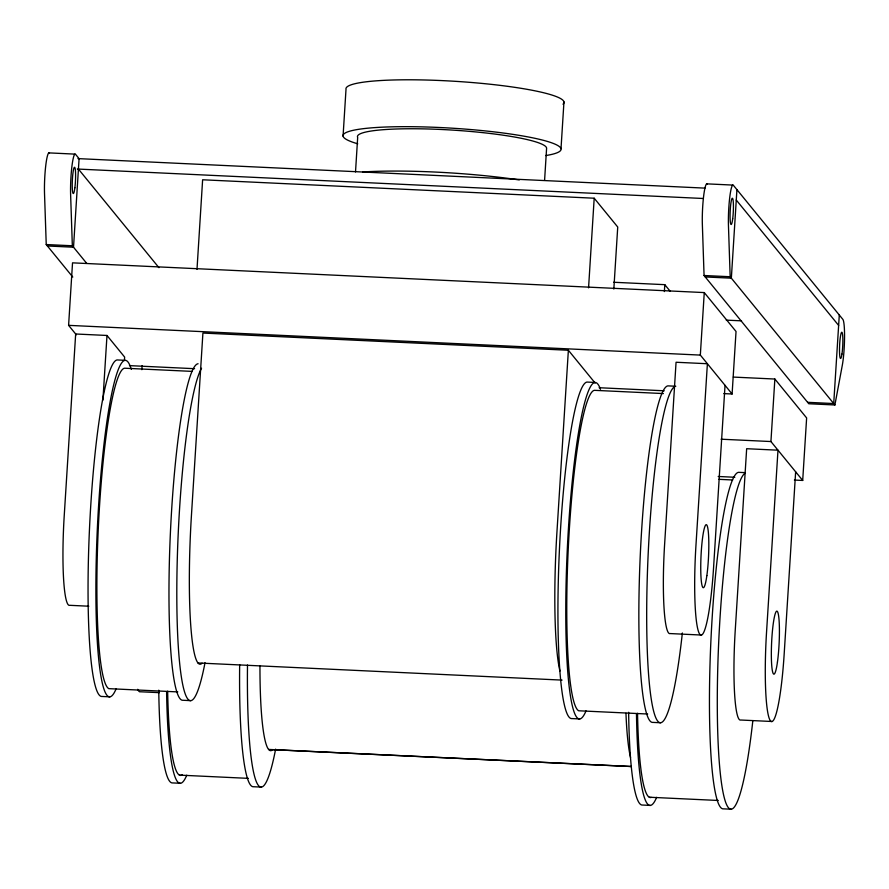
<?xml version="1.0" encoding="UTF-8"?>
<svg xmlns="http://www.w3.org/2000/svg" width="889" height="889" viewBox="0 0 889 889"><rect width="100%" height="100%" fill="white"/><g stroke="black" fill="none" stroke-linecap="round" stroke-linejoin="round"><path stroke-width="1.33" d="M76.332 334.809L68.597 325.352L72.531 262.844L704.266 292.581L736.036 331.486L732.103 393.994L723.79 393.605M102.913 400.161L106.991 335.464L75.665 333.997L64.23 515.676A78.965 9.401 -87.3 0 0 69.742 605.309L88.811 606.209M124.46 359.834L124.638 357.078L106.991 335.464M141.851 369.68L142.107 365.612M196.991 269.4L202.625 179.778L594.196 198.214L617.733 227.028L613.832 289.081M343.065 136.139L346.01 89.267A109.236 14.257 3.6 0 1 460.78 81.677A109.236 14.257 3.6 0 1 563.004 104.191M355.511 171.933L357.678 137.462A94.756 12.368 3.6 0 1 449.912 129.938A94.756 12.368 3.6 0 1 546.579 148.585L544.59 180.3M561.003 148.774L563.959 101.891M202.081 663.194A131.605 15.68 -87.3 0 1 191.479 514.742L202.914 333.053L568.371 350.255L556.947 531.944A131.605 15.68 -87.3 0 0 559.926 671.073M588.562 287.836L594.196 198.214M664.361 291.57L664.794 284.669L613.61 282.257M732.103 393.994L700.332 355.089L704.266 292.581M736.925 189.635L731.347 278.179L705.244 276.957M725.035 385.348L713.611 567.026A78.965 9.401 -87.3 0 1 699.865 634.357A78.965 9.401 -87.3 0 1 695.954 545.413L707.388 363.734L676.062 362.256L664.639 543.935A78.965 9.401 -87.3 0 0 670.15 633.568L701.477 635.046M794.388 480.06L802.7 480.449L770.93 441.544L774.864 379.036L733.303 377.08M795.644 471.803L784.209 653.493A78.965 9.401 -87.3 0 1 770.474 720.812A78.965 9.401 -87.3 0 1 766.562 631.879L777.986 450.19L746.66 448.712L735.236 630.401A78.965 9.401 -87.3 0 0 740.748 720.023L772.074 721.501M802.7 480.449L806.634 417.941L774.864 379.036M839.294 314.995L833.715 403.55L807.612 402.317M834.893 404.984L842.283 365.39A26.326 3.134 -87.3 0 0 844.539 337.998A26.326 3.134 -87.3 0 0 842.816 319.318L733.392 185.312A26.326 3.134 -87.3 0 0 729.736 197.414A26.326 3.134 -87.3 0 0 728.469 225.995L730.169 276.735L834.893 404.984L808.79 403.762L704.066 275.512L702.366 224.761A26.326 3.134 -87.3 0 1 703.632 196.18A26.326 3.134 -87.3 0 1 707.288 184.079M48.906 152.886L75.009 154.119M706.744 183.856L732.847 185.079M77.954 158.609L705.01 188.124M77.299 169.032L702.966 198.48M49.451 153.108A26.326 3.134 -87.3 0 0 45.795 165.221A26.326 3.134 -87.3 0 0 44.528 193.802L46.239 244.542L72.342 245.775L86.644 263.288M704.066 275.512L730.169 276.735M47.417 245.986L73.52 247.22L79.088 158.664L75.554 154.342A26.326 3.134 -87.3 0 0 71.909 166.443A26.326 3.134 -87.3 0 0 70.631 195.024L72.342 245.775M726.269 320.129L741.526 320.84M68.597 325.352L700.332 355.089M124.993 360.312L117.17 359.945A168.454 20.069 -87.3 0 0 89.422 530.244A168.454 20.069 -87.3 0 0 102.035 696.465L109.869 696.832M594.874 382.437L587.051 382.07A168.454 20.069 -87.3 0 0 559.303 552.369A168.454 20.069 -87.3 0 0 571.916 718.579L579.75 718.945M675.796 386.248L667.972 385.87A168.454 20.069 -87.3 0 0 640.224 556.181A168.454 20.069 -87.3 0 0 652.837 722.39L660.671 722.757M129.461 365.623L194.58 368.691M599.108 387.726L664.216 390.793M192.146 371.391L124.571 368.213A160.553 19.125 -87.3 0 0 98.457 524.966A160.553 19.125 -87.3 0 0 108.836 688.653L177.8 691.909M663.405 393.571L594.452 390.327A160.553 19.125 -87.3 0 0 568.338 547.079A160.553 19.125 -87.3 0 0 578.717 710.778L647.681 714.023M721.057 439.199L770.93 441.544M745.093 472.637L738.57 472.337A168.454 20.069 -87.3 0 0 710.822 642.636A168.454 20.069 -87.3 0 0 723.446 808.846L731.269 809.212M718.19 476.471L734.814 477.26M718.834 479.327L732.625 479.971M197.991 662.972L562.07 680.107M159.42 692.664L140.351 691.764A78.965 9.401 -87.3 0 1 137.751 689.297M190.791 700.643L182.956 700.265A168.454 20.069 -87.3 0 1 170.344 534.056A168.454 20.069 -87.3 0 1 198.091 363.757M268.6 749.427L631.29 766.507M631.223 766.529L272.679 749.66A131.605 15.68 -87.3 0 1 259.955 666.072M179.445 775.119L248.398 778.364M649.326 797.233L718.279 800.478M180.467 783.287L172.644 782.92A168.454 20.069 -87.3 0 1 158.753 690.175M261.388 787.098L253.565 786.732A168.454 20.069 -87.3 0 1 239.663 664.661M650.348 805.412L642.514 805.034A168.454 20.069 -87.3 0 1 628.634 712.289M736.27 200.047L838.638 325.418M664.794 284.669L670.028 291.07M568.371 350.255L595.197 383.103M78.432 169.088L158.931 267.667M46.239 244.542L72.787 277.057M357.734 143.796A109.236 14.257 3.6 0 1 382.237 127.171A109.236 14.257 3.6 0 1 522.821 135.973A109.236 14.257 3.6 0 1 545.69 155.564M362.601 171.966A126.338 16.491 3.6 0 1 519.265 179.945M630.534 757.539A131.605 15.68 -87.3 0 1 625.956 713.267M275.623 749.116A168.454 20.069 -87.3 0 1 247.498 665.028M182.389 774.73A160.553 19.125 -87.3 0 1 167.654 691.175M186.757 775.208A168.454 20.069 -87.3 0 1 166.599 691.864M752.827 720.735A168.454 20.069 -87.3 0 1 717.712 731.68A168.454 20.069 -87.3 0 1 745.382 473.015M651.27 797.4A160.553 19.125 -87.3 0 1 637.535 713.289M656.638 797.333A168.454 20.069 -87.3 0 1 636.48 713.978M205.026 662.661A168.454 20.069 -87.3 0 1 176.878 606.098A168.454 20.069 -87.3 0 1 201.559 368.224M116.148 688.753A168.454 20.069 -87.3 0 1 97.423 527.021A168.454 20.069 -87.3 0 1 131.328 369.368M682.363 632.968A168.454 20.069 -87.3 0 1 647.125 645.847A168.454 20.069 -87.3 0 1 674.784 386.559M586.029 710.867A168.454 20.069 -87.3 0 1 567.138 552.736A168.454 20.069 -87.3 0 1 600.486 389.304M841.95 354.066A13.157 1.567 -87.3 0 0 842.094 332.486A13.157 1.567 -87.3 0 0 839.505 349.544A13.157 1.567 -87.3 0 0 841.95 354.066M732.703 218.761A13.157 1.567 -87.3 0 0 732.48 198.247A13.157 1.567 -87.3 0 0 730.069 217.06A13.157 1.567 -87.3 0 0 732.703 218.761M74.876 187.79A13.157 1.567 -87.3 0 0 74.643 167.276A13.157 1.567 -87.3 0 0 72.242 186.09A13.157 1.567 -87.3 0 0 74.876 187.79M777.453 662.049A31.582 3.767 -87.3 0 0 777.353 611.432A31.582 3.767 -87.3 0 0 771.341 654.56A31.582 3.767 -87.3 0 0 777.453 662.049M706.855 575.594A31.582 3.767 -87.3 0 0 706.755 524.966A31.582 3.767 -87.3 0 0 700.743 568.104A31.582 3.767 -87.3 0 0 706.855 575.594"/></g></svg>
